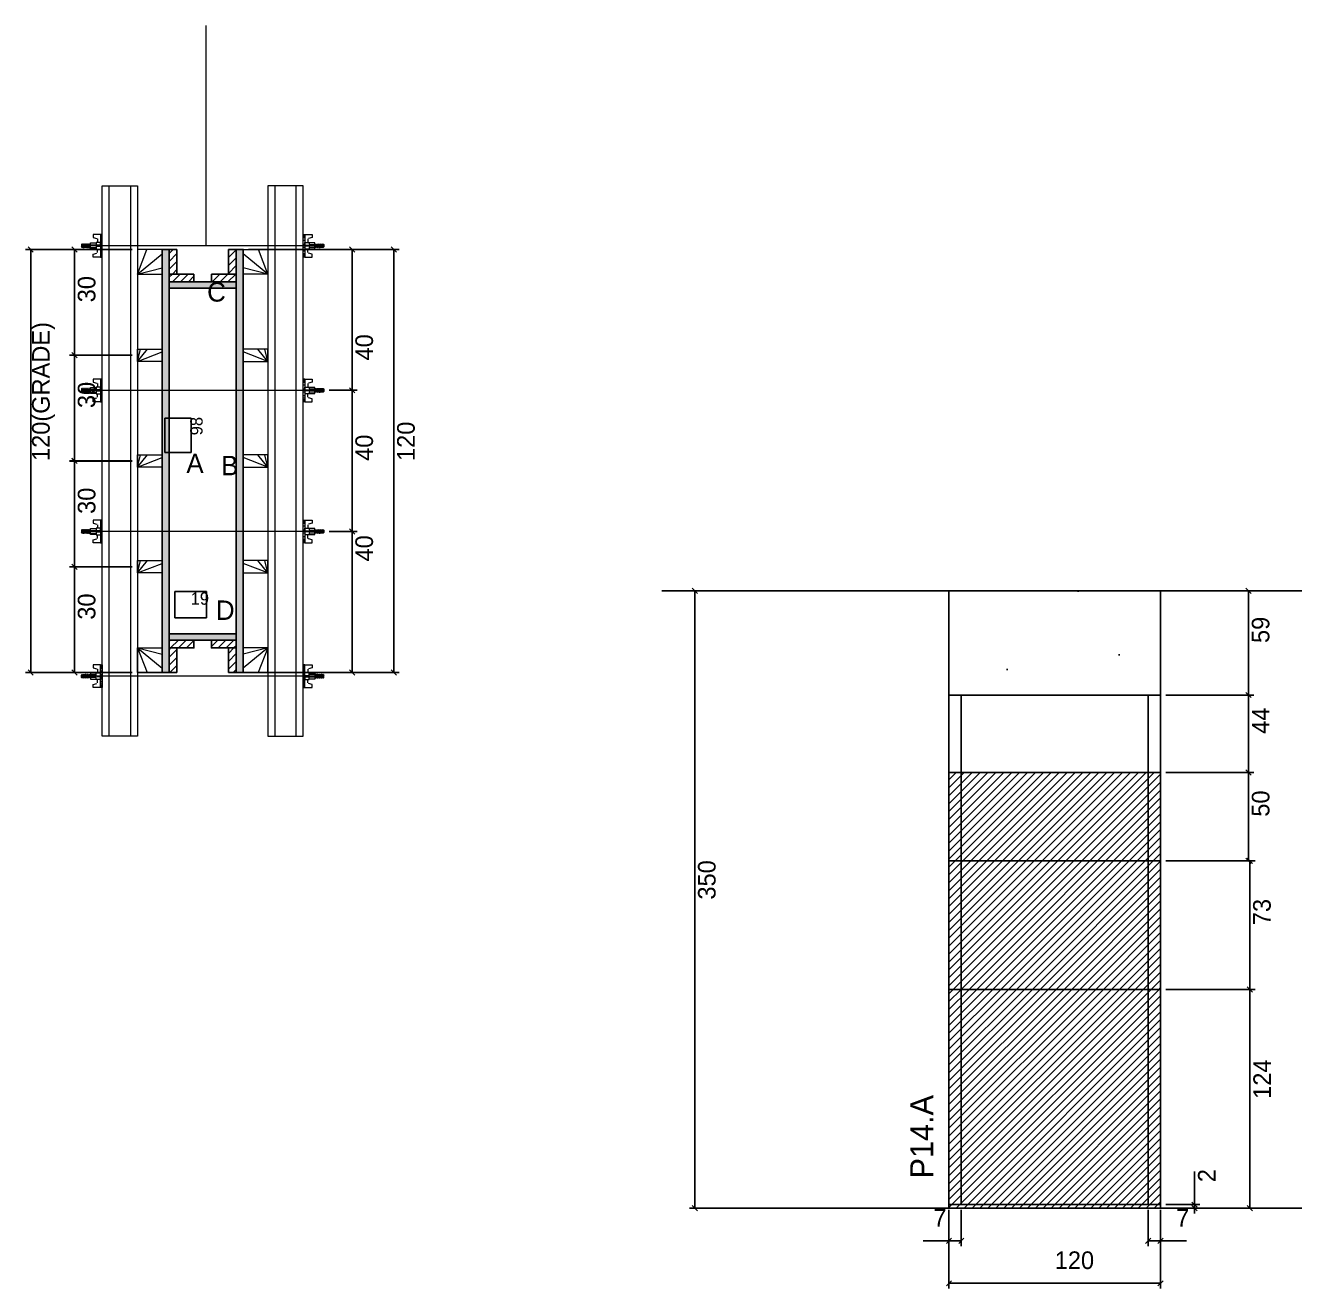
# Model space of a CAD drawing. Header units: metres. Extents: x 2890 to 4231, y 12348 to 13065.
# Drawn here: x 2890 to 3610, y 12348 to 13065 of the extents above; entities that cross this region are included whole.
import ezdxf

# ---------------------------------------------------------------- set-up
doc = ezdxf.new("R2010")
doc.units = ezdxf.units.M
for name, color, linetype in [('CHAPA', 7, 'Continuous'), ('COTA', 7, 'Continuous'), ('Hachura', 7, 'Continuous'), ('Madeira', 7, 'Continuous'), ('NIVEL 2° PAV.', 7, 'Continuous'), ('Nível', 7, 'Continuous'), ('Painéis', 7, 'Continuous'), ('Perfil Metálico', 7, 'Continuous'), ('SARR_2.2x7', 7, 'Continuous'), ('SARRAFO', 7, 'Continuous'), ('Texto Seção', 7, 'Continuous'), ('TEXTO_GERAL', 7, 'Continuous')]:
    doc.layers.add(name, color=color, linetype=linetype)

msp = doc.modelspace()

# ---------------------------------------------------------------- hatches: boundary and pattern name
at = {"layer": 'COTA'}
h = msp.add_hatch(dxfattribs=at)
h.set_pattern_fill('AR-CONC')
h.paths.add_polyline_path([(3413.98, 12743.86), (3413.98, 12684.86), (3533.98, 12684.86), (3533.98, 12743.86), (3413.98, 12743.86)])
at = {"layer": 'Hachura'}
h = msp.add_hatch(color=7, dxfattribs=at)
h.dxf.hatch_style = 1
h.paths.add_polyline_path([(2971.64, 12937.57), (2967.64, 12937.57), (2967.64, 12697.57), (2971.64, 12697.57), (2971.64, 12937.57)])
h = msp.add_hatch(color=7, dxfattribs=at)
h.dxf.hatch_style = 1
h.paths.add_polyline_path([(2971.64, 12937.57), (2967.64, 12937.57), (2967.64, 12697.57), (2971.64, 12697.57), (2971.64, 12937.57)])
h = msp.add_hatch(dxfattribs=at)
h.set_pattern_fill('ANSI31')
h.paths.add_polyline_path([(2971.64, 12923.57), (2976.04, 12923.57), (2976.04, 12937.57), (2971.64, 12937.57), (2971.64, 12923.57)])
h = msp.add_hatch(dxfattribs=at)
h.set_pattern_fill('ANSI31')
h.paths.add_polyline_path([(3009.64, 12923.57), (3005.24, 12923.57), (3005.24, 12937.57), (3009.64, 12937.57), (3009.64, 12923.57)])
h = msp.add_hatch(color=7, dxfattribs=at)
h.dxf.hatch_style = 1
h.paths.add_polyline_path([(3009.64, 12937.57), (3013.64, 12937.57), (3013.64, 12697.57), (3009.64, 12697.57), (3009.64, 12937.57)])
h = msp.add_hatch(color=7, dxfattribs=at)
h.dxf.hatch_style = 1
h.paths.add_polyline_path([(3009.64, 12937.57), (3013.64, 12937.57), (3013.64, 12697.57), (3009.64, 12697.57), (3009.64, 12937.57)])
h = msp.add_hatch(dxfattribs=at)
h.set_pattern_fill('ANSI31')
h.paths.add_polyline_path([(2971.64, 12919.17), (2971.64, 12923.57), (2985.64, 12923.57), (2985.64, 12919.17), (2971.64, 12919.17)])
h = msp.add_hatch(dxfattribs=at)
h.set_pattern_fill('ANSI31')
h.paths.add_polyline_path([(3009.64, 12919.17), (3009.64, 12923.57), (2995.64, 12923.57), (2995.64, 12919.17), (3009.64, 12919.17)])
h = msp.add_hatch(color=7, dxfattribs=at)
h.dxf.hatch_style = 1
h.paths.add_polyline_path([(3009.64, 12915.57), (3009.64, 12919.17), (2971.64, 12919.17), (2971.64, 12915.57), (3009.64, 12915.57)])
h = msp.add_hatch(color=7, dxfattribs=at)
h.dxf.hatch_style = 1
h.paths.add_polyline_path([(3009.64, 12915.57), (3009.64, 12919.17), (2971.64, 12919.17), (2971.64, 12915.57), (3009.64, 12915.57)])
h = msp.add_hatch(color=7, dxfattribs=at)
h.dxf.hatch_style = 1
h.paths.add_polyline_path([(3009.64, 12715.97), (3009.64, 12719.57), (2971.64, 12719.57), (2971.64, 12715.97), (3009.64, 12715.97)])
h = msp.add_hatch(color=7, dxfattribs=at)
h.dxf.hatch_style = 1
h.paths.add_polyline_path([(3009.64, 12715.97), (3009.64, 12719.57), (2971.64, 12719.57), (2971.64, 12715.97), (3009.64, 12715.97)])
h = msp.add_hatch(dxfattribs=at)
h.set_pattern_fill('ANSI31')
h.paths.add_polyline_path([(2971.64, 12711.57), (2971.64, 12715.97), (2985.64, 12715.97), (2985.64, 12711.57), (2971.64, 12711.57)])
h = msp.add_hatch(dxfattribs=at)
h.set_pattern_fill('ANSI31')
h.paths.add_polyline_path([(3009.64, 12711.57), (3009.64, 12715.97), (2995.64, 12715.97), (2995.64, 12711.57), (3009.64, 12711.57)])
h = msp.add_hatch(dxfattribs=at)
h.set_pattern_fill('ANSI31')
h.paths.add_polyline_path([(2971.64, 12711.57), (2976.04, 12711.57), (2976.04, 12697.57), (2971.64, 12697.57), (2971.64, 12711.57)])
h = msp.add_hatch(dxfattribs=at)
h.set_pattern_fill('ANSI31')
h.paths.add_polyline_path([(3009.64, 12711.57), (3005.24, 12711.57), (3005.24, 12697.57), (3009.64, 12697.57), (3009.64, 12711.57)])
h = msp.add_hatch(dxfattribs=at)
h.set_pattern_fill('ANSI31')
h.paths.add_polyline_path([(3413.98, 12640.86), (3413.98, 12517.86), (3533.98, 12517.86), (3533.98, 12640.86), (3413.98, 12640.86)])
h = msp.add_hatch(dxfattribs=at)
h.set_pattern_fill('ANSI31')
h.paths.add_polyline_path([(3533.98, 12517.86), (3413.98, 12517.86), (3413.98, 12393.86), (3533.98, 12393.86), (3533.98, 12517.86), (3533.98, 12517.86)])

# ---------------------------------------------------------------- linework, layer by layer
at = {"layer": 'CHAPA', "color": 1, "lineweight": 25}
for points in [[(2971.64, 12937.57), (2967.64, 12937.57), (2967.64, 12697.57), (2971.64, 12697.57)], [(2971.64, 12937.57), (2967.64, 12937.57), (2967.64, 12697.57), (2971.64, 12697.57)], [(3009.64, 12937.57), (3013.64, 12937.57), (3013.64, 12697.57), (3009.64, 12697.57)], [(3009.64, 12937.57), (3013.64, 12937.57), (3013.64, 12697.57), (3009.64, 12697.57)], [(3009.64, 12915.57), (3009.64, 12919.17), (2971.64, 12919.17), (2971.64, 12915.57)], [(3009.64, 12915.57), (3009.64, 12919.17), (2971.64, 12919.17), (2971.64, 12915.57)], [(3009.64, 12715.97), (3009.64, 12719.57), (2971.64, 12719.57), (2971.64, 12715.97)], [(3009.64, 12715.97), (3009.64, 12719.57), (2971.64, 12719.57), (2971.64, 12715.97)]]:
    msp.add_lwpolyline(points, close=True, dxfattribs=at)
at = {"layer": 'COTA', "color": 0, "lineweight": 25}
for p, q in [((2894.58, 12936.07), (2891.58, 12939.07)), ((2919.51, 12936.05), (2916.51, 12939.05)), ((3076.86, 12936.07), (3073.86, 12939.07)), ((3100.55, 12936.07), (3097.55, 12939.07)), ((2916.51, 12879.06), (2919.51, 12876.06)), ((2919.51, 12876.06), (2916.51, 12879.06)), ((3073.86, 12859.14), (3076.86, 12856.14)), ((3076.86, 12856.14), (3073.86, 12859.14)), ((2916.51, 12819.08), (2919.51, 12816.08)), ((2919.51, 12816.06), (2916.51, 12819.06)), ((3076.86, 12776.14), (3073.86, 12779.14)), ((3073.86, 12779.14), (3076.86, 12776.14)), ((2919.51, 12756.06), (2916.51, 12759.06)), ((2916.51, 12759.06), (2919.51, 12756.06)), ((3585.36, 12742.36), (3582.36, 12745.36)), ((2891.58, 12699.07), (2894.58, 12696.07)), ((2916.51, 12699.06), (2919.51, 12696.06)), ((3073.86, 12699.07), (3076.86, 12696.07)), ((3097.55, 12699.07), (3100.55, 12696.07)), ((3582.36, 12686.36), (3585.36, 12683.36)), ((3585.36, 12683.36), (3582.36, 12686.36)), ((3585.36, 12639.36), (3582.36, 12642.36)), ((3582.36, 12642.36), (3585.36, 12639.36)), ((3582.36, 12592.36), (3585.36, 12589.36)), ((3586.2, 12589.36), (3583.2, 12592.36)), ((3586.2, 12516.36), (3583.2, 12519.36)), ((3583.2, 12519.36), (3586.2, 12516.36)), ((3551.73, 12397.36), (3554.73, 12394.36)), ((3554.73, 12392.36), (3551.73, 12395.36)), ((3583.2, 12395.36), (3586.2, 12392.36)), ((3415.48, 12376.85), (3412.48, 12373.85)), ((3419.48, 12373.85), (3422.48, 12376.85)), ((3528.48, 12376.85), (3525.48, 12373.85)), ((3532.48, 12373.85), (3535.48, 12376.85)), ((3415.48, 12352.75), (3412.48, 12349.75)), ((3532.48, 12349.75), (3535.48, 12352.75))]:
    msp.add_line(p, q, dxfattribs=at)
at = {"layer": 'COTA', "color": 241, "lineweight": 25}
for p, q in [((2950.64, 12937.57), (2890.08, 12937.57)), ((2893.08, 12697.57), (2893.08, 12937.57)), ((2950.63, 12937.55), (2915.01, 12937.55)), ((2918.01, 12937.55), (2918.01, 12877.56)), ((3016.64, 12937.57), (3102.05, 12937.57)), ((3050.64, 12937.57), (3078.36, 12937.57)), ((3075.36, 12937.57), (3075.36, 12857.64)), ((3099.05, 12697.57), (3099.05, 12937.57)), ((2950.63, 12877.56), (2915.01, 12877.56)), ((2950.63, 12877.56), (2915.01, 12877.56)), ((2918.01, 12877.56), (2918.01, 12817.58)), ((3062.44, 12857.64), (3078.36, 12857.64)), ((3062.44, 12857.64), (3078.36, 12857.64)), ((3075.36, 12857.64), (3075.36, 12777.64)), ((2950.63, 12817.58), (2915.01, 12817.58)), ((2950.63, 12817.56), (2915.01, 12817.56)), ((2918.01, 12757.56), (2918.01, 12817.56)), ((3062.44, 12777.64), (3078.36, 12777.64)), ((3062.44, 12777.64), (3078.36, 12777.64)), ((3075.36, 12697.57), (3075.36, 12777.64)), ((2950.63, 12757.56), (2915.01, 12757.56)), ((2950.63, 12757.56), (2915.01, 12757.56)), ((2918.01, 12757.56), (2918.01, 12697.56)), ((3533.98, 12743.86), (3413.98, 12743.86)), ((3413.98, 12684.86), (3413.98, 12743.86)), ((3533.98, 12684.86), (3533.98, 12743.86)), ((2950.64, 12697.57), (2890.08, 12697.57)), ((2950.63, 12697.56), (2915.01, 12697.56)), ((3016.64, 12697.57), (3102.05, 12697.57)), ((3050.64, 12697.57), (3078.36, 12697.57))]:
    msp.add_line(p, q, dxfattribs=at)
at = {"layer": 'COTA', "color": 180, "lineweight": 25}
for p, q in [((2984.09, 12841.79), (2969.09, 12841.79)), ((2969.09, 12841.79), (2969.09, 12822.46)), ((2984.09, 12822.46), (2984.09, 12841.79)), ((2969.09, 12822.46), (2984.09, 12822.46)), ((2992.82, 12743.57), (2974.82, 12743.57)), ((2974.82, 12743.57), (2974.82, 12728.57)), ((2992.82, 12728.57), (2992.82, 12743.57)), ((2974.82, 12728.57), (2992.82, 12728.57))]:
    msp.add_line(p, q, dxfattribs=at)
at = {"layer": 'COTA', "color": 4, "lineweight": 25}
for p, q in [((3536.98, 12743.86), (3586.86, 12743.86)), ((3583.86, 12684.86), (3583.86, 12743.86)), ((3536.98, 12684.86), (3586.86, 12684.86)), ((3536.98, 12684.86), (3586.86, 12684.86)), ((3583.86, 12640.86), (3583.86, 12684.86)), ((3536.98, 12640.86), (3586.86, 12640.86)), ((3536.98, 12640.86), (3586.86, 12640.86)), ((3583.86, 12590.86), (3583.86, 12640.86)), ((3536.98, 12590.86), (3586.86, 12590.86)), ((3554.98, 12590.86), (3587.7, 12590.86)), ((3584.7, 12517.86), (3584.7, 12590.86)), ((3536.98, 12517.86), (3587.7, 12517.86)), ((3536.98, 12517.86), (3587.7, 12517.86)), ((3584.7, 12393.86), (3584.7, 12517.86)), ((3553.23, 12395.86), (3553.23, 12414.66)), ((3413.98, 12392.86), (3413.98, 12348.25)), ((3413.98, 12390.86), (3413.98, 12372.35)), ((3420.98, 12392.86), (3420.98, 12372.35)), ((3526.98, 12392.86), (3526.98, 12372.35)), ((3533.98, 12392.86), (3533.98, 12348.25)), ((3533.98, 12390.86), (3533.98, 12372.35)), ((3536.98, 12395.86), (3556.23, 12395.86)), ((3536.98, 12393.86), (3556.23, 12393.86)), ((3536.98, 12393.86), (3587.7, 12393.86)), ((3553.23, 12393.86), (3553.23, 12395.86)), ((3553.23, 12393.86), (3553.23, 12390.86)), ((3413.98, 12375.35), (3399.25, 12375.35)), ((3420.98, 12375.35), (3413.98, 12375.35)), ((3526.98, 12375.35), (3533.98, 12375.35)), ((3533.98, 12375.35), (3548.71, 12375.35)), ((3533.98, 12351.25), (3413.98, 12351.25))]:
    msp.add_line(p, q, dxfattribs=at)
at = {"layer": 'Hachura', "color": 0, "lineweight": 9}
for p, q in [((2928.48, 12946.02), (2928.48, 12944.35)), ((2933.64, 12946.02), (2928.5, 12946.02)), ((2932.72, 12945.88), (2933.64, 12945.88)), ((2932.72, 12945.67), (2933.64, 12945.67)), ((2932.72, 12945.34), (2933.64, 12945.34)), ((2932.74, 12946.02), (2932.74, 12933.13)), ((2932.74, 12946.02), (2932.74, 12940.87)), ((2933.64, 12933.13), (2933.64, 12946.02)), ((3048.56, 12945.88), (3047.63, 12945.88)), ((3048.56, 12945.67), (3047.63, 12945.67)), ((3048.56, 12945.34), (3047.63, 12945.34)), ((3047.64, 12933.13), (3047.64, 12946.02)), ((3047.64, 12946.02), (3052.77, 12946.02)), ((3048.54, 12946.03), (3048.54, 12933.13)), ((3048.54, 12946.03), (3048.54, 12940.87)), ((3052.8, 12946.03), (3052.8, 12944.35)), ((2922.16, 12940.61), (2921.84, 12940.29)), ((2921.84, 12940.29), (2921.84, 12939)), ((2922.16, 12938.67), (2921.84, 12939)), ((2922.48, 12940.61), (2922.16, 12940.61)), ((2922.16, 12938.67), (2922.16, 12940.61)), ((2922.8, 12938.67), (2922.16, 12939.96)), ((2922.72, 12938.57), (2922.16, 12939.7)), ((2922.16, 12939.19), (2922.5, 12938.51)), ((2922.16, 12938.93), (2922.29, 12938.67)), ((2922.48, 12940.61), (2923.45, 12938.67)), ((2922.48, 12940.61), (2923.45, 12938.67)), ((2922.57, 12940.68), (2923.66, 12938.51)), ((2922.8, 12938.67), (2923.45, 12938.67)), ((2923.89, 12938.57), (2922.82, 12940.71)), ((2923.64, 12940.61), (2923, 12940.61)), ((2923.96, 12938.67), (2923, 12940.61)), ((2923.64, 12940.61), (2924.61, 12938.67)), ((2923.73, 12940.68), (2924.82, 12938.51)), ((2924.61, 12938.67), (2923.96, 12938.67)), ((2925.05, 12938.57), (2923.98, 12940.71)), ((2924.8, 12940.61), (2924.16, 12940.61)), ((2925.13, 12938.67), (2924.16, 12940.61)), ((2924.37, 12940.61), (2924.16, 12940.61)), ((2924.8, 12940.61), (2925.77, 12938.67)), ((2924.9, 12940.68), (2925.98, 12938.51)), ((2925.34, 12938.67), (2925.13, 12938.67)), ((2926.21, 12938.57), (2925.14, 12940.71)), ((2925.96, 12940.61), (2925.32, 12940.61)), ((2926.29, 12938.67), (2925.32, 12940.61)), ((2925.34, 12938.67), (2925.77, 12938.67)), ((2925.96, 12940.61), (2926.93, 12938.67)), ((2926.29, 12938.67), (2926.93, 12938.67)), ((2926.93, 12939.45), (2926.3, 12940.71)), ((2926.93, 12939.7), (2926.48, 12940.61)), ((2926.93, 12940.61), (2926.48, 12940.61)), ((2926.93, 12937.9), (2926.93, 12941.25)), ((2926.93, 12941.25), (2930.16, 12941.25)), ((2926.93, 12940.22), (2930.16, 12940.22)), ((2926.93, 12938.67), (2930.16, 12938.67)), ((2930.16, 12937.9), (2926.93, 12937.9)), ((2927, 12937.9), (2927, 12941.25)), ((2928.48, 12944.35), (2930.69, 12943.77)), ((2930.16, 12941.51), (2930.16, 12937.64)), ((2932.74, 12941.51), (2930.16, 12941.51)), ((2930.16, 12937.64), (2930.16, 12937.9)), ((2930.16, 12937.64), (2930.16, 12937.9)), ((2932.74, 12939.89), (2930.74, 12939.89)), ((2930.74, 12939.37), (2932.74, 12939.37)), ((2930.93, 12943.45), (2930.93, 12941.51)), ((2932.72, 12944.87), (2933.64, 12944.87)), ((2932.72, 12944.03), (2933.64, 12944.03)), ((2932.72, 12942.62), (2933.64, 12942.62)), ((2932.74, 12939.58), (2932.74, 12941.51)), ((2932.74, 12940.87), (2932.74, 12940.22)), ((2932.74, 12939.58), (2933.64, 12939.58)), ((2933.06, 12940.54), (2932.84, 12940.54)), ((2932.86, 12938.6), (2933.29, 12938.6)), ((2933.49, 12940.54), (2933.06, 12940.54)), ((2933.64, 12934.08), (2933.64, 12941.89)), ((3048.56, 12944.87), (3047.63, 12944.87)), ((3048.56, 12944.03), (3047.63, 12944.03)), ((3048.56, 12942.62), (3047.63, 12942.62)), ((3047.64, 12934.08), (3047.64, 12941.89)), ((3048.54, 12939.58), (3047.64, 12939.58)), ((3047.79, 12940.54), (3048.22, 12940.54)), ((3048.41, 12938.6), (3047.98, 12938.6)), ((3048.22, 12940.54), (3048.43, 12940.54)), ((3048.54, 12939.58), (3048.54, 12941.51)), ((3048.54, 12941.51), (3051.12, 12941.51)), ((3048.54, 12940.87), (3048.54, 12940.22)), ((3048.54, 12939.89), (3050.54, 12939.89)), ((3050.54, 12939.37), (3048.54, 12939.37)), ((3050.35, 12943.46), (3050.35, 12941.51)), ((3052.8, 12944.35), (3050.59, 12943.77)), ((3051.12, 12941.51), (3051.12, 12937.64)), ((3054.35, 12941.25), (3051.12, 12941.25)), ((3054.35, 12940.22), (3051.12, 12940.22)), ((3054.35, 12938.67), (3051.12, 12938.67)), ((3051.12, 12937.9), (3054.35, 12937.9)), ((3051.12, 12937.64), (3051.12, 12937.9)), ((3051.12, 12937.64), (3051.12, 12937.9)), ((3054.28, 12937.9), (3054.28, 12941.25)), ((3054.35, 12937.9), (3054.35, 12941.25)), ((3054.35, 12939.45), (3054.98, 12940.71)), ((3055.31, 12940.61), (3054.35, 12938.67)), ((3054.35, 12939.71), (3054.8, 12940.61)), ((3054.35, 12940.61), (3054.8, 12940.61)), ((3054.99, 12938.67), (3054.35, 12938.67)), ((3054.99, 12938.67), (3055.96, 12940.61)), ((3055.07, 12938.57), (3056.14, 12940.71)), ((3056.38, 12940.68), (3055.3, 12938.52)), ((3055.31, 12940.61), (3055.96, 12940.61)), ((3056.47, 12940.61), (3055.51, 12938.67)), ((3055.94, 12938.67), (3055.51, 12938.67)), ((3055.94, 12938.67), (3056.15, 12938.67)), ((3056.15, 12938.67), (3057.12, 12940.61)), ((3056.23, 12938.57), (3057.3, 12940.71)), ((3057.54, 12940.68), (3056.46, 12938.52)), ((3056.47, 12940.61), (3057.12, 12940.61)), ((3057.63, 12940.61), (3056.67, 12938.67)), ((3056.67, 12938.67), (3057.31, 12938.67)), ((3056.91, 12940.61), (3057.12, 12940.61)), ((3057.31, 12938.67), (3058.28, 12940.61)), ((3057.39, 12938.57), (3058.46, 12940.71)), ((3058.7, 12940.68), (3057.62, 12938.52)), ((3057.63, 12940.61), (3058.28, 12940.61)), ((3058.8, 12940.61), (3057.83, 12938.67)), ((3058.8, 12940.61), (3057.83, 12938.67)), ((3058.47, 12938.67), (3057.83, 12938.67)), ((3058.47, 12938.67), (3059.12, 12939.96)), ((3058.55, 12938.57), (3059.12, 12939.71)), ((3059.12, 12939.19), (3058.78, 12938.52)), ((3058.8, 12940.61), (3059.12, 12940.61)), ((3059.12, 12938.93), (3058.99, 12938.67)), ((3059.12, 12940.61), (3059.44, 12940.29)), ((3059.12, 12938.68), (3059.12, 12940.61)), ((3059.12, 12938.68), (3059.44, 12939)), ((3059.44, 12940.29), (3059.44, 12939)), ((2928.48, 12934.8), (2930.69, 12935.38)), ((2928.48, 12933.13), (2928.48, 12934.8)), ((2932.74, 12933.13), (2928.48, 12933.13)), ((2930.16, 12937.64), (2932.74, 12937.64)), ((2930.93, 12935.7), (2930.93, 12937.64)), ((2932.72, 12936.55), (2933.64, 12936.55)), ((2932.72, 12935.12), (2933.64, 12935.12)), ((2932.72, 12934.27), (2933.64, 12934.27)), ((2932.72, 12933.81), (2933.64, 12933.81)), ((2932.72, 12933.47), (2933.64, 12933.47)), ((2932.72, 12933.26), (2933.64, 12933.26)), ((2932.74, 12933.13), (2933.64, 12933.13)), ((3048.56, 12935.12), (3047.63, 12935.12)), ((3048.56, 12934.28), (3047.63, 12934.28)), ((3048.56, 12933.81), (3047.63, 12933.81)), ((3048.56, 12933.48), (3047.63, 12933.48)), ((3048.56, 12933.26), (3047.63, 12933.26)), ((3048.56, 12936.55), (3047.64, 12936.55)), ((3048.54, 12933.13), (3047.64, 12933.13)), ((3051.12, 12937.64), (3048.54, 12937.64)), ((3048.54, 12933.13), (3052.8, 12933.13)), ((3050.35, 12935.7), (3050.35, 12937.65)), ((3052.8, 12934.8), (3050.59, 12935.39)), ((3052.8, 12933.13), (3052.8, 12934.8)), ((2922.16, 12858.61), (2921.84, 12858.29)), ((2922.48, 12858.61), (2922.16, 12858.61)), ((2922.16, 12856.67), (2922.16, 12858.61)), ((2922.48, 12858.61), (2923.45, 12856.67)), ((2922.48, 12858.61), (2923.45, 12856.67)), ((2922.57, 12858.68), (2923.66, 12856.51)), ((2923.89, 12856.57), (2922.82, 12858.71)), ((2923.64, 12858.61), (2923, 12858.61)), ((2923.96, 12856.67), (2923, 12858.61)), ((2923.64, 12858.61), (2924.61, 12856.67)), ((2923.73, 12858.68), (2924.82, 12856.51)), ((2925.05, 12856.57), (2923.98, 12858.71)), ((2924.8, 12858.61), (2924.16, 12858.61)), ((2925.13, 12856.67), (2924.16, 12858.61)), ((2924.37, 12858.61), (2924.16, 12858.61)), ((2924.8, 12858.61), (2925.77, 12856.67)), ((2924.9, 12858.68), (2925.98, 12856.51)), ((2926.21, 12856.57), (2925.14, 12858.71)), ((2925.96, 12858.61), (2925.32, 12858.61)), ((2926.29, 12856.67), (2925.32, 12858.61)), ((2925.96, 12858.61), (2926.93, 12856.67)), ((2926.93, 12857.45), (2926.3, 12858.71)), ((2926.93, 12857.7), (2926.48, 12858.61)), ((2926.93, 12858.61), (2926.48, 12858.61)), ((2926.93, 12855.9), (2926.93, 12859.25)), ((2926.93, 12859.25), (2930.16, 12859.25)), ((2927, 12855.9), (2927, 12859.25)), ((2928.48, 12864.02), (2928.48, 12862.35)), ((2928.48, 12862.35), (2930.69, 12861.77)), ((2933.64, 12864.02), (2928.5, 12864.02)), ((2930.16, 12859.51), (2930.16, 12855.64)), ((2932.74, 12859.51), (2930.16, 12859.51)), ((2930.93, 12861.45), (2930.93, 12859.51)), ((2932.72, 12863.88), (2933.64, 12863.88)), ((2932.72, 12863.67), (2933.64, 12863.67)), ((2932.72, 12863.34), (2933.64, 12863.34)), ((2932.72, 12862.87), (2933.64, 12862.87)), ((2932.72, 12862.03), (2933.64, 12862.03)), ((2932.72, 12860.62), (2933.64, 12860.62)), ((2932.74, 12864.02), (2932.74, 12851.13)), ((2932.74, 12864.02), (2932.74, 12858.87)), ((2932.74, 12857.58), (2932.74, 12859.51)), ((2932.74, 12858.87), (2932.74, 12858.22)), ((2933.06, 12858.54), (2932.84, 12858.54)), ((2933.49, 12858.54), (2933.06, 12858.54)), ((2933.64, 12851.13), (2933.64, 12864.02)), ((2933.64, 12852.08), (2933.64, 12859.89)), ((3048.56, 12863.88), (3047.63, 12863.88)), ((3048.56, 12863.67), (3047.63, 12863.67)), ((3048.56, 12863.34), (3047.63, 12863.34)), ((3048.56, 12862.87), (3047.63, 12862.87)), ((3048.56, 12862.03), (3047.63, 12862.03)), ((3048.56, 12860.62), (3047.63, 12860.62)), ((3047.64, 12851.13), (3047.64, 12864.02)), ((3047.64, 12864.02), (3052.77, 12864.02)), ((3047.64, 12852.08), (3047.64, 12859.89)), ((3047.79, 12858.54), (3048.22, 12858.54)), ((3048.22, 12858.54), (3048.43, 12858.54)), ((3048.54, 12864.03), (3048.54, 12851.13)), ((3048.54, 12864.03), (3048.54, 12858.87)), ((3048.54, 12857.58), (3048.54, 12859.51)), ((3048.54, 12859.51), (3051.12, 12859.51)), ((3048.54, 12858.87), (3048.54, 12858.22)), ((3050.35, 12861.45), (3050.35, 12859.51)), ((3052.8, 12862.35), (3050.59, 12861.77)), ((3051.12, 12859.51), (3051.12, 12855.64)), ((3054.35, 12859.25), (3051.12, 12859.25)), ((3052.8, 12864.03), (3052.8, 12862.35)), ((3054.28, 12855.9), (3054.28, 12859.25)), ((3054.35, 12855.9), (3054.35, 12859.25)), ((3054.35, 12857.45), (3054.98, 12858.71)), ((3055.31, 12858.61), (3054.35, 12856.67)), ((3054.35, 12857.71), (3054.8, 12858.61)), ((3054.35, 12858.61), (3054.8, 12858.61)), ((3054.99, 12856.67), (3055.96, 12858.61)), ((3055.07, 12856.57), (3056.14, 12858.71)), ((3056.38, 12858.68), (3055.3, 12856.52)), ((3055.31, 12858.61), (3055.96, 12858.61)), ((3056.47, 12858.61), (3055.51, 12856.67)), ((3056.15, 12856.67), (3057.12, 12858.61)), ((3056.23, 12856.57), (3057.3, 12858.71)), ((3057.54, 12858.68), (3056.46, 12856.52)), ((3056.47, 12858.61), (3057.12, 12858.61)), ((3057.63, 12858.61), (3056.67, 12856.67)), ((3056.91, 12858.61), (3057.12, 12858.61)), ((3057.31, 12856.67), (3058.28, 12858.61)), ((3057.39, 12856.57), (3058.46, 12858.71)), ((3058.7, 12858.68), (3057.62, 12856.52)), ((3057.63, 12858.61), (3058.28, 12858.61)), ((3058.8, 12858.61), (3057.83, 12856.67)), ((3058.8, 12858.61), (3057.83, 12856.67)), ((3058.8, 12858.61), (3059.12, 12858.61)), ((3059.12, 12858.61), (3059.44, 12858.29)), ((3059.12, 12856.67), (3059.12, 12858.61)), ((2921.84, 12858.29), (2921.84, 12857)), ((2922.16, 12856.67), (2921.84, 12857)), ((2922.8, 12856.67), (2922.16, 12857.96)), ((2922.72, 12856.57), (2922.16, 12857.7)), ((2922.16, 12857.19), (2922.5, 12856.51)), ((2922.16, 12856.93), (2922.29, 12856.67)), ((2922.8, 12856.67), (2923.45, 12856.67)), ((2924.61, 12856.67), (2923.96, 12856.67)), ((2925.34, 12856.67), (2925.13, 12856.67)), ((2925.34, 12856.67), (2925.77, 12856.67)), ((2926.29, 12856.67), (2926.93, 12856.67)), ((2926.93, 12858.22), (2930.16, 12858.22)), ((2926.93, 12856.67), (2930.16, 12856.67)), ((2930.16, 12855.9), (2926.93, 12855.9)), ((2928.48, 12852.8), (2930.69, 12853.38)), ((2928.48, 12851.13), (2928.48, 12852.8)), ((2930.16, 12855.64), (2930.16, 12855.9)), ((2930.16, 12855.64), (2930.16, 12855.9)), ((2930.16, 12855.64), (2932.74, 12855.64)), ((2932.74, 12857.89), (2930.74, 12857.89)), ((2930.74, 12857.37), (2932.74, 12857.37)), ((2930.93, 12853.7), (2930.93, 12855.64)), ((2932.72, 12854.55), (2933.64, 12854.55)), ((2932.72, 12853.12), (2933.64, 12853.12)), ((2932.72, 12852.27), (2933.64, 12852.27)), ((2932.72, 12851.81), (2933.64, 12851.81)), ((2932.72, 12851.47), (2933.64, 12851.47)), ((2932.74, 12857.58), (2933.64, 12857.58)), ((2932.86, 12856.6), (2933.29, 12856.6)), ((3048.56, 12853.12), (3047.63, 12853.12)), ((3048.56, 12852.28), (3047.63, 12852.28)), ((3048.56, 12851.81), (3047.63, 12851.81)), ((3048.56, 12851.47), (3047.63, 12851.47)), ((3048.54, 12857.58), (3047.64, 12857.58)), ((3048.56, 12854.55), (3047.64, 12854.55)), ((3048.41, 12856.6), (3047.98, 12856.6)), ((3048.54, 12857.89), (3050.54, 12857.89)), ((3050.54, 12857.37), (3048.54, 12857.37)), ((3051.12, 12855.64), (3048.54, 12855.64)), ((3050.35, 12853.7), (3050.35, 12855.65)), ((3052.8, 12852.8), (3050.59, 12853.39)), ((3054.35, 12858.22), (3051.12, 12858.22)), ((3054.35, 12856.67), (3051.12, 12856.67)), ((3051.12, 12855.9), (3054.35, 12855.9)), ((3051.12, 12855.64), (3051.12, 12855.9)), ((3051.12, 12855.64), (3051.12, 12855.9)), ((3052.8, 12851.13), (3052.8, 12852.8)), ((3054.99, 12856.67), (3054.35, 12856.67)), ((3055.94, 12856.67), (3055.51, 12856.67)), ((3055.94, 12856.67), (3056.15, 12856.67)), ((3056.67, 12856.67), (3057.31, 12856.67)), ((3058.47, 12856.67), (3057.83, 12856.67)), ((3058.47, 12856.67), (3059.12, 12857.96)), ((3058.55, 12856.57), (3059.12, 12857.7)), ((3059.12, 12857.19), (3058.78, 12856.52)), ((3059.12, 12856.93), (3058.99, 12856.67)), ((3059.12, 12856.67), (3059.44, 12857)), ((3059.44, 12858.29), (3059.44, 12857)), ((2932.74, 12851.13), (2928.48, 12851.13)), ((2932.72, 12851.26), (2933.64, 12851.26)), ((2932.74, 12851.13), (2933.64, 12851.13)), ((3048.56, 12851.26), (3047.63, 12851.26)), ((3048.54, 12851.13), (3047.64, 12851.13)), ((3048.54, 12851.13), (3052.8, 12851.13)), ((2928.48, 12784.02), (2928.48, 12782.35)), ((2928.48, 12782.35), (2930.69, 12781.77)), ((2933.64, 12784.02), (2928.5, 12784.02)), ((2930.16, 12779.51), (2930.16, 12775.64)), ((2932.74, 12779.51), (2930.16, 12779.51)), ((2930.93, 12781.45), (2930.93, 12779.51)), ((2932.72, 12783.88), (2933.64, 12783.88)), ((2932.72, 12783.67), (2933.64, 12783.67)), ((2932.72, 12783.34), (2933.64, 12783.34)), ((2932.72, 12782.87), (2933.64, 12782.87)), ((2932.72, 12782.03), (2933.64, 12782.03)), ((2932.72, 12780.62), (2933.64, 12780.62)), ((2932.74, 12784.02), (2932.74, 12771.13)), ((2932.74, 12784.02), (2932.74, 12778.87)), ((2932.74, 12777.58), (2932.74, 12779.51)), ((2933.64, 12771.13), (2933.64, 12784.02)), ((2933.64, 12772.08), (2933.64, 12779.89)), ((3048.56, 12783.88), (3047.63, 12783.88)), ((3048.56, 12783.67), (3047.63, 12783.67)), ((3048.56, 12783.34), (3047.63, 12783.34)), ((3048.56, 12782.87), (3047.63, 12782.87)), ((3048.56, 12782.03), (3047.63, 12782.03)), ((3048.56, 12780.62), (3047.63, 12780.62)), ((3047.64, 12771.13), (3047.64, 12784.02)), ((3047.64, 12784.02), (3052.77, 12784.02)), ((3047.64, 12772.08), (3047.64, 12779.89)), ((3048.54, 12784.03), (3048.54, 12771.13)), ((3048.54, 12784.03), (3048.54, 12778.87)), ((3048.54, 12777.58), (3048.54, 12779.51)), ((3048.54, 12779.51), (3051.12, 12779.51)), ((3050.35, 12781.45), (3050.35, 12779.51)), ((3052.8, 12782.35), (3050.59, 12781.77)), ((3051.12, 12779.51), (3051.12, 12775.64)), ((3052.8, 12784.03), (3052.8, 12782.35)), ((2922.16, 12778.61), (2921.84, 12778.29)), ((2921.84, 12778.29), (2921.84, 12777)), ((2922.16, 12776.67), (2921.84, 12777)), ((2922.48, 12778.61), (2922.16, 12778.61)), ((2922.16, 12776.67), (2922.16, 12778.61)), ((2922.8, 12776.67), (2922.16, 12777.96)), ((2922.72, 12776.57), (2922.16, 12777.7)), ((2922.16, 12777.19), (2922.5, 12776.51)), ((2922.16, 12776.93), (2922.29, 12776.67)), ((2922.48, 12778.61), (2923.45, 12776.67)), ((2922.48, 12778.61), (2923.45, 12776.67)), ((2922.57, 12778.68), (2923.66, 12776.51)), ((2922.8, 12776.67), (2923.45, 12776.67)), ((2923.89, 12776.57), (2922.82, 12778.71)), ((2923.64, 12778.61), (2923, 12778.61)), ((2923.96, 12776.67), (2923, 12778.61)), ((2923.64, 12778.61), (2924.61, 12776.67)), ((2923.73, 12778.68), (2924.82, 12776.51)), ((2924.61, 12776.67), (2923.96, 12776.67)), ((2925.05, 12776.57), (2923.98, 12778.71)), ((2924.8, 12778.61), (2924.16, 12778.61)), ((2925.13, 12776.67), (2924.16, 12778.61)), ((2924.37, 12778.61), (2924.16, 12778.61)), ((2924.8, 12778.61), (2925.77, 12776.67)), ((2924.9, 12778.68), (2925.98, 12776.51)), ((2925.34, 12776.67), (2925.13, 12776.67)), ((2926.21, 12776.57), (2925.14, 12778.71)), ((2925.96, 12778.61), (2925.32, 12778.61)), ((2926.29, 12776.67), (2925.32, 12778.61)), ((2925.34, 12776.67), (2925.77, 12776.67)), ((2925.96, 12778.61), (2926.93, 12776.67)), ((2926.29, 12776.67), (2926.93, 12776.67)), ((2926.93, 12777.45), (2926.3, 12778.71)), ((2926.93, 12777.7), (2926.48, 12778.61)), ((2926.93, 12778.61), (2926.48, 12778.61)), ((2926.93, 12775.9), (2926.93, 12779.25)), ((2926.93, 12779.25), (2930.16, 12779.25)), ((2926.93, 12778.22), (2930.16, 12778.22)), ((2926.93, 12776.67), (2930.16, 12776.67)), ((2930.16, 12775.9), (2926.93, 12775.9)), ((2927, 12775.9), (2927, 12779.25)), ((2928.48, 12772.8), (2930.69, 12773.38)), ((2928.48, 12771.13), (2928.48, 12772.8)), ((2930.16, 12775.64), (2930.16, 12775.9)), ((2930.16, 12775.64), (2930.16, 12775.9)), ((2930.16, 12775.64), (2932.74, 12775.64)), ((2932.74, 12777.89), (2930.74, 12777.89)), ((2930.74, 12777.37), (2932.74, 12777.37)), ((2930.93, 12773.7), (2930.93, 12775.64)), ((2932.72, 12774.55), (2933.64, 12774.55)), ((2932.72, 12773.12), (2933.64, 12773.12)), ((2932.72, 12772.27), (2933.64, 12772.27)), ((2932.74, 12778.87), (2932.74, 12778.22)), ((2932.74, 12777.58), (2933.64, 12777.58)), ((2933.06, 12778.54), (2932.84, 12778.54)), ((2932.86, 12776.6), (2933.29, 12776.6)), ((2933.49, 12778.54), (2933.06, 12778.54)), ((3048.56, 12773.12), (3047.63, 12773.12)), ((3048.56, 12772.28), (3047.63, 12772.28)), ((3048.54, 12777.58), (3047.64, 12777.58)), ((3048.56, 12774.55), (3047.64, 12774.55)), ((3047.79, 12778.54), (3048.22, 12778.54)), ((3048.41, 12776.6), (3047.98, 12776.6)), ((3048.22, 12778.54), (3048.43, 12778.54)), ((3048.54, 12778.87), (3048.54, 12778.22)), ((3048.54, 12777.89), (3050.54, 12777.89)), ((3050.54, 12777.37), (3048.54, 12777.37)), ((3051.12, 12775.64), (3048.54, 12775.64)), ((3050.35, 12773.7), (3050.35, 12775.65)), ((3052.8, 12772.8), (3050.59, 12773.39)), ((3054.35, 12779.25), (3051.12, 12779.25)), ((3054.35, 12778.22), (3051.12, 12778.22)), ((3054.35, 12776.67), (3051.12, 12776.67)), ((3051.12, 12775.9), (3054.35, 12775.9)), ((3051.12, 12775.64), (3051.12, 12775.9)), ((3051.12, 12775.64), (3051.12, 12775.9)), ((3052.8, 12771.13), (3052.8, 12772.8)), ((3054.28, 12775.9), (3054.28, 12779.25)), ((3054.35, 12775.9), (3054.35, 12779.25)), ((3054.35, 12777.45), (3054.98, 12778.71)), ((3055.31, 12778.61), (3054.35, 12776.67)), ((3054.35, 12777.71), (3054.8, 12778.61)), ((3054.35, 12778.61), (3054.8, 12778.61)), ((3054.99, 12776.67), (3054.35, 12776.67)), ((3054.99, 12776.67), (3055.96, 12778.61)), ((3055.07, 12776.57), (3056.14, 12778.71)), ((3056.38, 12778.68), (3055.3, 12776.52)), ((3055.31, 12778.61), (3055.96, 12778.61)), ((3056.47, 12778.61), (3055.51, 12776.67)), ((3055.94, 12776.67), (3055.51, 12776.67)), ((3055.94, 12776.67), (3056.15, 12776.67)), ((3056.15, 12776.67), (3057.12, 12778.61)), ((3056.23, 12776.57), (3057.3, 12778.71)), ((3057.54, 12778.68), (3056.46, 12776.52)), ((3056.47, 12778.61), (3057.12, 12778.61)), ((3057.63, 12778.61), (3056.67, 12776.67)), ((3056.67, 12776.67), (3057.31, 12776.67)), ((3056.91, 12778.61), (3057.12, 12778.61)), ((3057.31, 12776.67), (3058.28, 12778.61)), ((3057.39, 12776.57), (3058.46, 12778.71)), ((3058.7, 12778.68), (3057.62, 12776.52)), ((3057.63, 12778.61), (3058.28, 12778.61)), ((3058.8, 12778.61), (3057.83, 12776.67)), ((3058.8, 12778.61), (3057.83, 12776.67)), ((3058.47, 12776.67), (3057.83, 12776.67)), ((3058.47, 12776.67), (3059.12, 12777.96)), ((3058.55, 12776.57), (3059.12, 12777.7)), ((3059.12, 12777.19), (3058.78, 12776.52)), ((3058.8, 12778.61), (3059.12, 12778.61)), ((3059.12, 12776.93), (3058.99, 12776.67)), ((3059.12, 12778.61), (3059.44, 12778.29)), ((3059.12, 12776.67), (3059.12, 12778.61)), ((3059.12, 12776.67), (3059.44, 12777)), ((3059.44, 12778.29), (3059.44, 12777)), ((2932.74, 12771.13), (2928.48, 12771.13)), ((2932.72, 12771.81), (2933.64, 12771.81)), ((2932.72, 12771.47), (2933.64, 12771.47)), ((2932.72, 12771.26), (2933.64, 12771.26)), ((2932.74, 12771.13), (2933.64, 12771.13)), ((3048.56, 12771.81), (3047.63, 12771.81)), ((3048.56, 12771.47), (3047.63, 12771.47)), ((3048.56, 12771.26), (3047.63, 12771.26)), ((3048.54, 12771.13), (3047.64, 12771.13)), ((3048.54, 12771.13), (3052.8, 12771.13)), ((2932.74, 12702.02), (2928.48, 12702.02)), ((2928.48, 12702.02), (2928.48, 12700.35)), ((2928.48, 12700.35), (2930.69, 12699.76)), ((2932.72, 12701.88), (2933.64, 12701.88)), ((2932.72, 12701.67), (2933.64, 12701.67)), ((2932.72, 12701.34), (2933.64, 12701.34)), ((2932.72, 12700.87), (2933.64, 12700.87)), ((2932.74, 12689.12), (2932.74, 12702.02)), ((2932.74, 12702.02), (2933.64, 12702.02)), ((2933.64, 12702.02), (2933.64, 12689.13)), ((2933.64, 12701.07), (2933.64, 12693.25)), ((3048.56, 12701.88), (3047.63, 12701.88)), ((3048.56, 12701.67), (3047.63, 12701.67)), ((3048.56, 12701.34), (3047.63, 12701.34)), ((3048.56, 12700.87), (3047.63, 12700.87)), ((3047.64, 12702.02), (3047.64, 12689.13)), ((3048.54, 12702.02), (3047.64, 12702.02)), ((3047.64, 12701.07), (3047.64, 12693.25)), ((3048.54, 12689.12), (3048.54, 12702.02)), ((3048.54, 12702.02), (3052.8, 12702.02)), ((3052.8, 12700.34), (3050.59, 12699.76)), ((3052.8, 12702.02), (3052.8, 12700.34)), ((2922.16, 12696.47), (2921.84, 12696.15)), ((2921.84, 12694.86), (2921.84, 12696.15)), ((2922.16, 12694.54), (2921.84, 12694.86)), ((2922.16, 12695.96), (2922.5, 12696.63)), ((2922.72, 12696.58), (2922.16, 12695.44)), ((2922.16, 12696.22), (2922.29, 12696.48)), ((2922.8, 12696.48), (2922.16, 12695.19)), ((2922.16, 12696.47), (2922.16, 12694.54)), ((2922.48, 12694.54), (2922.16, 12694.54)), ((2922.48, 12694.54), (2923.45, 12696.48)), ((2922.48, 12694.54), (2923.45, 12696.48)), ((2922.57, 12694.47), (2923.66, 12696.63)), ((2922.8, 12696.48), (2923.45, 12696.48)), ((2923.89, 12696.58), (2922.82, 12694.43)), ((2923.96, 12696.48), (2923, 12694.54)), ((2923.64, 12694.54), (2923, 12694.54)), ((2923.64, 12694.54), (2924.61, 12696.48)), ((2923.73, 12694.47), (2924.82, 12696.63)), ((2924.61, 12696.48), (2923.96, 12696.48)), ((2925.05, 12696.58), (2923.98, 12694.43)), ((2925.13, 12696.48), (2924.16, 12694.54)), ((2924.8, 12694.54), (2924.16, 12694.54)), ((2924.37, 12694.54), (2924.16, 12694.54)), ((2924.8, 12694.54), (2925.77, 12696.48)), ((2924.9, 12694.47), (2925.98, 12696.63)), ((2925.34, 12696.48), (2925.13, 12696.48)), ((2926.21, 12696.58), (2925.14, 12694.43)), ((2926.29, 12696.48), (2925.32, 12694.54)), ((2925.96, 12694.54), (2925.32, 12694.54)), ((2925.34, 12696.48), (2925.77, 12696.48)), ((2925.96, 12694.54), (2926.93, 12696.48)), ((2926.29, 12696.48), (2926.93, 12696.48)), ((2926.93, 12695.7), (2926.3, 12694.43)), ((2926.93, 12695.44), (2926.48, 12694.54)), ((2926.93, 12694.54), (2926.48, 12694.54)), ((2926.93, 12697.25), (2926.93, 12693.9)), ((2930.16, 12697.25), (2926.93, 12697.25)), ((2926.93, 12696.48), (2930.16, 12696.48)), ((2926.93, 12694.93), (2930.16, 12694.93)), ((2926.93, 12693.9), (2930.16, 12693.9)), ((2927, 12697.25), (2927, 12693.9)), ((2930.16, 12693.64), (2930.16, 12697.51)), ((2930.16, 12697.51), (2932.74, 12697.51)), ((2930.16, 12697.51), (2930.16, 12697.25)), ((2930.16, 12697.51), (2930.16, 12697.25)), ((2932.74, 12693.64), (2930.16, 12693.64)), ((2930.74, 12695.78), (2932.74, 12695.78)), ((2932.74, 12695.26), (2930.74, 12695.26)), ((2930.93, 12699.45), (2930.93, 12697.5)), ((2930.93, 12691.69), (2930.93, 12693.64)), ((2932.72, 12700.03), (2933.64, 12700.03)), ((2932.72, 12698.6), (2933.64, 12698.6)), ((2932.74, 12695.57), (2932.74, 12693.64)), ((2932.74, 12695.57), (2933.64, 12695.57)), ((2932.74, 12694.28), (2932.74, 12694.93)), ((2932.74, 12689.12), (2932.74, 12694.28)), ((2933.06, 12694.61), (2932.84, 12694.61)), ((2932.86, 12696.55), (2933.29, 12696.55)), ((2933.49, 12694.61), (2933.06, 12694.61)), ((3048.56, 12700.03), (3047.63, 12700.03)), ((3048.56, 12698.6), (3047.64, 12698.6)), ((3048.54, 12695.57), (3047.64, 12695.57)), ((3047.79, 12694.61), (3048.22, 12694.61)), ((3048.41, 12696.55), (3047.98, 12696.55)), ((3048.22, 12694.61), (3048.43, 12694.61)), ((3051.12, 12697.51), (3048.54, 12697.51)), ((3050.54, 12695.78), (3048.54, 12695.78)), ((3048.54, 12695.57), (3048.54, 12693.64)), ((3048.54, 12695.26), (3050.54, 12695.26)), ((3048.54, 12694.28), (3048.54, 12694.93)), ((3048.54, 12689.12), (3048.54, 12694.28)), ((3048.54, 12693.64), (3051.12, 12693.64)), ((3050.35, 12699.45), (3050.35, 12697.5)), ((3050.35, 12691.69), (3050.35, 12693.64)), ((3051.12, 12693.64), (3051.12, 12697.51)), ((3051.12, 12697.51), (3051.12, 12697.25)), ((3051.12, 12697.51), (3051.12, 12697.25)), ((3051.12, 12697.25), (3054.35, 12697.25)), ((3054.35, 12696.48), (3051.12, 12696.48)), ((3054.35, 12694.93), (3051.12, 12694.93)), ((3054.35, 12693.9), (3051.12, 12693.9)), ((3054.28, 12697.25), (3054.28, 12693.9)), ((3054.35, 12697.25), (3054.35, 12693.9)), ((3054.99, 12696.48), (3054.35, 12696.48)), ((3055.31, 12694.54), (3054.35, 12696.48)), ((3054.35, 12695.7), (3054.98, 12694.43)), ((3054.35, 12695.44), (3054.8, 12694.54)), ((3054.35, 12694.54), (3054.8, 12694.54)), ((3054.99, 12696.48), (3055.96, 12694.54)), ((3055.07, 12696.57), (3056.14, 12694.43)), ((3056.38, 12694.47), (3055.3, 12696.63)), ((3055.31, 12694.54), (3055.96, 12694.54)), ((3055.94, 12696.48), (3055.51, 12696.48)), ((3056.47, 12694.54), (3055.51, 12696.48)), ((3055.94, 12696.48), (3056.15, 12696.48)), ((3056.15, 12696.48), (3057.12, 12694.54)), ((3056.23, 12696.57), (3057.3, 12694.43)), ((3057.54, 12694.47), (3056.46, 12696.63)), ((3056.47, 12694.54), (3057.12, 12694.54)), ((3056.67, 12696.48), (3057.31, 12696.48)), ((3057.63, 12694.54), (3056.67, 12696.48)), ((3056.91, 12694.54), (3057.12, 12694.54)), ((3057.31, 12696.48), (3058.28, 12694.54)), ((3057.39, 12696.57), (3058.46, 12694.43)), ((3058.7, 12694.47), (3057.62, 12696.63)), ((3057.63, 12694.54), (3058.28, 12694.54)), ((3058.8, 12694.54), (3057.83, 12696.48)), ((3058.47, 12696.48), (3057.83, 12696.48)), ((3058.8, 12694.54), (3057.83, 12696.48)), ((3058.47, 12696.48), (3059.12, 12695.19)), ((3058.55, 12696.57), (3059.12, 12695.44)), ((3059.12, 12695.96), (3058.78, 12696.63)), ((3058.8, 12694.54), (3059.12, 12694.54)), ((3059.12, 12696.22), (3058.99, 12696.48)), ((3059.12, 12696.47), (3059.44, 12696.15)), ((3059.12, 12696.47), (3059.12, 12694.54)), ((3059.12, 12694.54), (3059.44, 12694.86)), ((3059.44, 12694.86), (3059.44, 12696.15)), ((2928.48, 12690.8), (2930.69, 12691.38)), ((2928.48, 12689.12), (2928.48, 12690.8)), ((2933.64, 12689.13), (2928.5, 12689.13)), ((2932.72, 12692.53), (2933.64, 12692.53)), ((2932.72, 12691.12), (2933.64, 12691.12)), ((2932.72, 12690.28), (2933.64, 12690.28)), ((2932.72, 12689.81), (2933.64, 12689.81)), ((2932.72, 12689.48), (2933.64, 12689.48)), ((2932.72, 12689.26), (2933.64, 12689.26)), ((3048.56, 12692.53), (3047.63, 12692.53)), ((3048.56, 12691.12), (3047.63, 12691.12)), ((3048.56, 12690.27), (3047.63, 12690.27)), ((3048.56, 12689.81), (3047.63, 12689.81)), ((3048.56, 12689.47), (3047.63, 12689.47)), ((3048.56, 12689.26), (3047.63, 12689.26)), ((3047.64, 12689.13), (3052.77, 12689.13)), ((3052.8, 12690.8), (3050.59, 12691.38)), ((3052.8, 12689.12), (3052.8, 12690.8))]:
    msp.add_line(p, q, dxfattribs=at)
at = {"layer": 'Hachura', "color": 251, "lineweight": 9}
for p, q in [((3058.44, 12939.57), (2926.64, 12939.58)), ((3058.44, 12857.57), (2926.64, 12857.58)), ((3058.44, 12777.57), (2926.64, 12777.58)), ((3058.44, 12695.57), (2926.64, 12695.57))]:
    msp.add_line(p, q, dxfattribs=at)
at = {"layer": 'Madeira', "color": 126, "lineweight": 18}
for p, q in [((2953.64, 12923.55), (2959.05, 12937.56)), ((2953.64, 12923.55), (2967.63, 12935.08)), ((3027.63, 12923.55), (3013.65, 12935.08)), ((3027.63, 12923.55), (3022.22, 12937.56)), ((2953.64, 12923.55), (2967.64, 12927.05)), ((3027.63, 12923.55), (3013.64, 12927.05)), ((2953.63, 12874.06), (2959.38, 12881.07)), ((2953.63, 12874.06), (2955.36, 12881.06)), ((3027.65, 12874.06), (3021.9, 12881.07)), ((3027.65, 12874.06), (3025.91, 12881.06)), ((2953.63, 12874.06), (2967.62, 12879.5)), ((3027.65, 12874.06), (3013.65, 12879.5)), ((2953.63, 12814.06), (2959.38, 12821.07)), ((2953.63, 12814.06), (2955.36, 12821.06)), ((2953.63, 12814.06), (2967.62, 12819.5)), ((3027.65, 12814.06), (3013.65, 12819.5)), ((3027.65, 12814.06), (3021.9, 12821.07)), ((3027.65, 12814.06), (3025.91, 12821.06)), ((2953.63, 12754.06), (2959.38, 12761.07)), ((2953.63, 12754.06), (2955.36, 12761.06)), ((2953.63, 12754.06), (2967.62, 12759.5)), ((3027.65, 12754.06), (3013.65, 12759.5)), ((3027.65, 12754.06), (3021.9, 12761.07)), ((3027.65, 12754.06), (3025.91, 12761.06)), ((2953.62, 12711.56), (2967.64, 12700.06)), ((2953.62, 12711.56), (2967.63, 12708.09)), ((2953.62, 12711.56), (2959.07, 12697.56)), ((3027.65, 12711.56), (3013.64, 12700.06)), ((3027.65, 12711.56), (3013.65, 12708.09)), ((3027.65, 12711.56), (3022.21, 12697.56))]:
    msp.add_line(p, q, dxfattribs=at)
for points in [[(2953.63, 12697.56), (2967.63, 12697.57), (2967.63, 12937.57), (2953.63, 12937.55)], [(2953.64, 12923.55), (2967.64, 12923.57), (2967.63, 12937.57), (2953.63, 12937.55)], [(3027.63, 12923.55), (3013.63, 12923.57), (3013.65, 12937.57), (3027.65, 12937.55)], [(3027.65, 12697.56), (3013.65, 12697.57), (3013.65, 12937.57), (3027.65, 12937.55)], [(2953.63, 12874.06), (2953.62, 12881.06), (2967.62, 12881.07), (2967.63, 12874.07)], [(3027.65, 12874.06), (3027.65, 12881.06), (3013.65, 12881.07), (3013.65, 12874.07)], [(2953.63, 12814.06), (2953.62, 12821.06), (2967.62, 12821.07), (2967.63, 12814.07)], [(3027.65, 12814.06), (3027.65, 12821.06), (3013.65, 12821.07), (3013.65, 12814.07)], [(2953.63, 12754.06), (2953.62, 12761.06), (2967.62, 12761.07), (2967.63, 12754.07)], [(3027.65, 12754.06), (3027.65, 12761.06), (3013.65, 12761.07), (3013.65, 12754.07)], [(2953.62, 12711.56), (2967.62, 12711.57), (2967.64, 12697.57), (2953.64, 12697.56)], [(3027.65, 12711.56), (3013.65, 12711.57), (3013.64, 12697.57), (3027.64, 12697.56)]]:
    msp.add_lwpolyline(points, close=True, dxfattribs=at)
at = {"layer": 'NIVEL 2° PAV.', "color": 0, "lineweight": 25}
for p, q in [((3271.31, 12742.36), (3268.31, 12745.36)), ((3268.31, 12395.36), (3271.31, 12392.36))]:
    msp.add_line(p, q, dxfattribs=at)
at = {"layer": 'NIVEL 2° PAV.', "color": 4, "lineweight": 25}
for p, q in [((3269.81, 12393.86), (3269.81, 12743.86)), ((3350.35, 12393.86), (3266.81, 12393.86))]:
    msp.add_line(p, q, dxfattribs=at)
at = {"layer": 'Nível', "color": 4, "lineweight": 25}
for p, q in [((3251.16, 12743.86), (4193.18, 12743.86)), ((3282.98, 12393.86), (4193.18, 12393.86))]:
    msp.add_line(p, q, dxfattribs=at)
at = {"layer": 'Painéis', "color": 200, "lineweight": 25}
for p, q in [((3533.98, 12684.86), (3413.98, 12684.86)), ((3413.98, 12640.86), (3413.98, 12684.86)), ((3533.98, 12640.86), (3533.98, 12684.86)), ((3533.98, 12640.86), (3413.98, 12640.86)), ((3413.98, 12590.86), (3413.98, 12640.86)), ((3533.98, 12590.86), (3533.98, 12640.86)), ((3413.98, 12590.86), (3413.98, 12393.86)), ((3533.98, 12590.86), (3413.98, 12590.86)), ((3533.98, 12393.86), (3533.98, 12590.86)), ((3533.98, 12517.86), (3413.98, 12517.86)), ((3413.98, 12395.86), (3533.98, 12395.86))]:
    msp.add_line(p, q, dxfattribs=at)
for points in [[(2971.64, 12719.57), (3009.64, 12719.57), (3009.64, 12915.57), (2971.64, 12915.57)], [(3533.98, 12395.86), (3413.98, 12395.86), (3413.98, 12393.86), (3533.98, 12393.86)]]:
    msp.add_lwpolyline(points, close=True, dxfattribs=at)
at = {"layer": 'Perfil Metálico', "color": 224, "lineweight": 18}
for points in [[(2933.64, 12973.57), (2953.64, 12973.57), (2953.64, 12661.57), (2933.64, 12661.57)], [(2949.64, 12661.57), (2937.64, 12661.57), (2937.64, 12973.57), (2949.64, 12973.57)], [(3047.64, 12973.57), (3027.64, 12973.57), (3027.64, 12661.57), (3047.64, 12661.57)], [(3031.64, 12661.57), (3043.64, 12661.57), (3043.64, 12973.57), (3031.64, 12973.57)]]:
    msp.add_lwpolyline(points, close=True, dxfattribs=at)
at = {"layer": 'SARR_2.2x7', "color": 40, "lineweight": 25}
for p, q in [((3420.98, 12640.86), (3420.98, 12684.86)), ((3526.98, 12640.86), (3526.98, 12684.86)), ((3420.98, 12590.86), (3420.98, 12640.86)), ((3526.98, 12590.86), (3526.98, 12640.86)), ((3420.98, 12517.86), (3420.98, 12590.86)), ((3526.98, 12517.86), (3526.98, 12590.86)), ((3420.98, 12395.86), (3420.98, 12517.86)), ((3526.98, 12395.86), (3526.98, 12517.86))]:
    msp.add_line(p, q, dxfattribs=at)
at = {"layer": 'SARRAFO', "color": 251, "lineweight": 25}
for points in [[(2976.04, 12937.57), (2976.04, 12923.57), (2971.64, 12923.57), (2971.64, 12937.57)], [(3005.24, 12937.57), (3005.24, 12923.57), (3009.64, 12923.57), (3009.64, 12937.57)], [(2985.64, 12923.57), (2971.64, 12923.57), (2971.64, 12919.17), (2985.64, 12919.17)], [(2995.64, 12923.57), (3009.64, 12923.57), (3009.64, 12919.17), (2995.64, 12919.17)], [(2985.64, 12715.97), (2971.64, 12715.97), (2971.64, 12711.57), (2985.64, 12711.57)], [(2995.64, 12715.97), (3009.64, 12715.97), (3009.64, 12711.57), (2995.64, 12711.57)], [(2976.04, 12697.57), (2976.04, 12711.57), (2971.64, 12711.57), (2971.64, 12697.57)], [(3005.24, 12697.57), (3005.24, 12711.57), (3009.64, 12711.57), (3009.64, 12697.57)]]:
    msp.add_lwpolyline(points, close=True, dxfattribs=at)
at = {"layer": 'Texto Seção', "color": 252, "lineweight": 15}
msp.add_line((2992.54, 12939.58), (2992.54, 13064.58), dxfattribs=at)

# ---------------------------------------------------------------- texts
at = {"layer": 'COTA', "color": 241, "lineweight": 25}
for s, p in [('30', (2929.79, 12907.56)), ('120(GRADE)', (2903.86, 12817.57)), ('40', (3087.26, 12874.57)), ('30', (2929.79, 12847.57)), ('120', (3110.94, 12817.57)), ('40', (3087.26, 12817.64)), ('30', (2929.79, 12787.56)), ('40', (3087.26, 12760.57)), ('30', (2929.79, 12727.56))]:
    msp.add_text(s, height=10, rotation=90, dxfattribs=at).set_placement(p)
at = {"layer": 'COTA', "color": 1, "lineweight": 25}
msp.add_text('98', height=7, rotation=90, dxfattribs=at).set_placement((2990.59, 12832.13))
msp.add_text('19', height=7, dxfattribs=at).set_placement((2983.82, 12736.07))
at = {"layer": 'COTA', "color": 240, "lineweight": 25}
for s, p in [('59', (3595.72, 12714.36)), ('44', (3595.79, 12662.86)), ('50', (3595.75, 12615.86)), ('73', (3596.48, 12554.36)), ('124', (3596.63, 12455.86)), ('2', (3565.23, 12408.61))]:
    msp.add_text(s, height=10, rotation=90, dxfattribs=at).set_placement(p)
for s, p in [('7', (3405.11, 12383.43)), ('7', (3542.84, 12383.43)), ('120', (3473.98, 12359.35))]:
    msp.add_text(s, height=10, dxfattribs=at).set_placement(p)
at = {"layer": 'NIVEL 2° PAV.', "color": 240, "lineweight": 25}
msp.add_text('350', height=10, rotation=90, dxfattribs=at).set_placement((3281.59, 12568.86))
at = {"layer": 'Texto Seção', "color": 7, "lineweight": 15}
msp.add_text('P14.A', height=13, rotation=90, dxfattribs=at).set_placement((3405.03, 12410.69))
at = {"layer": 'TEXTO_GERAL', "color": 7, "lineweight": 25}
for s, p in [('C', (2993.16, 12907.95)), ('A', (2981.39, 12810.69)), ('B', (3001.13, 12809.48)), ('D', (2998.14, 12727.46))]:
    msp.add_text(s, height=11, dxfattribs=at).set_placement(p)

doc.saveas('drawing.dxf')
